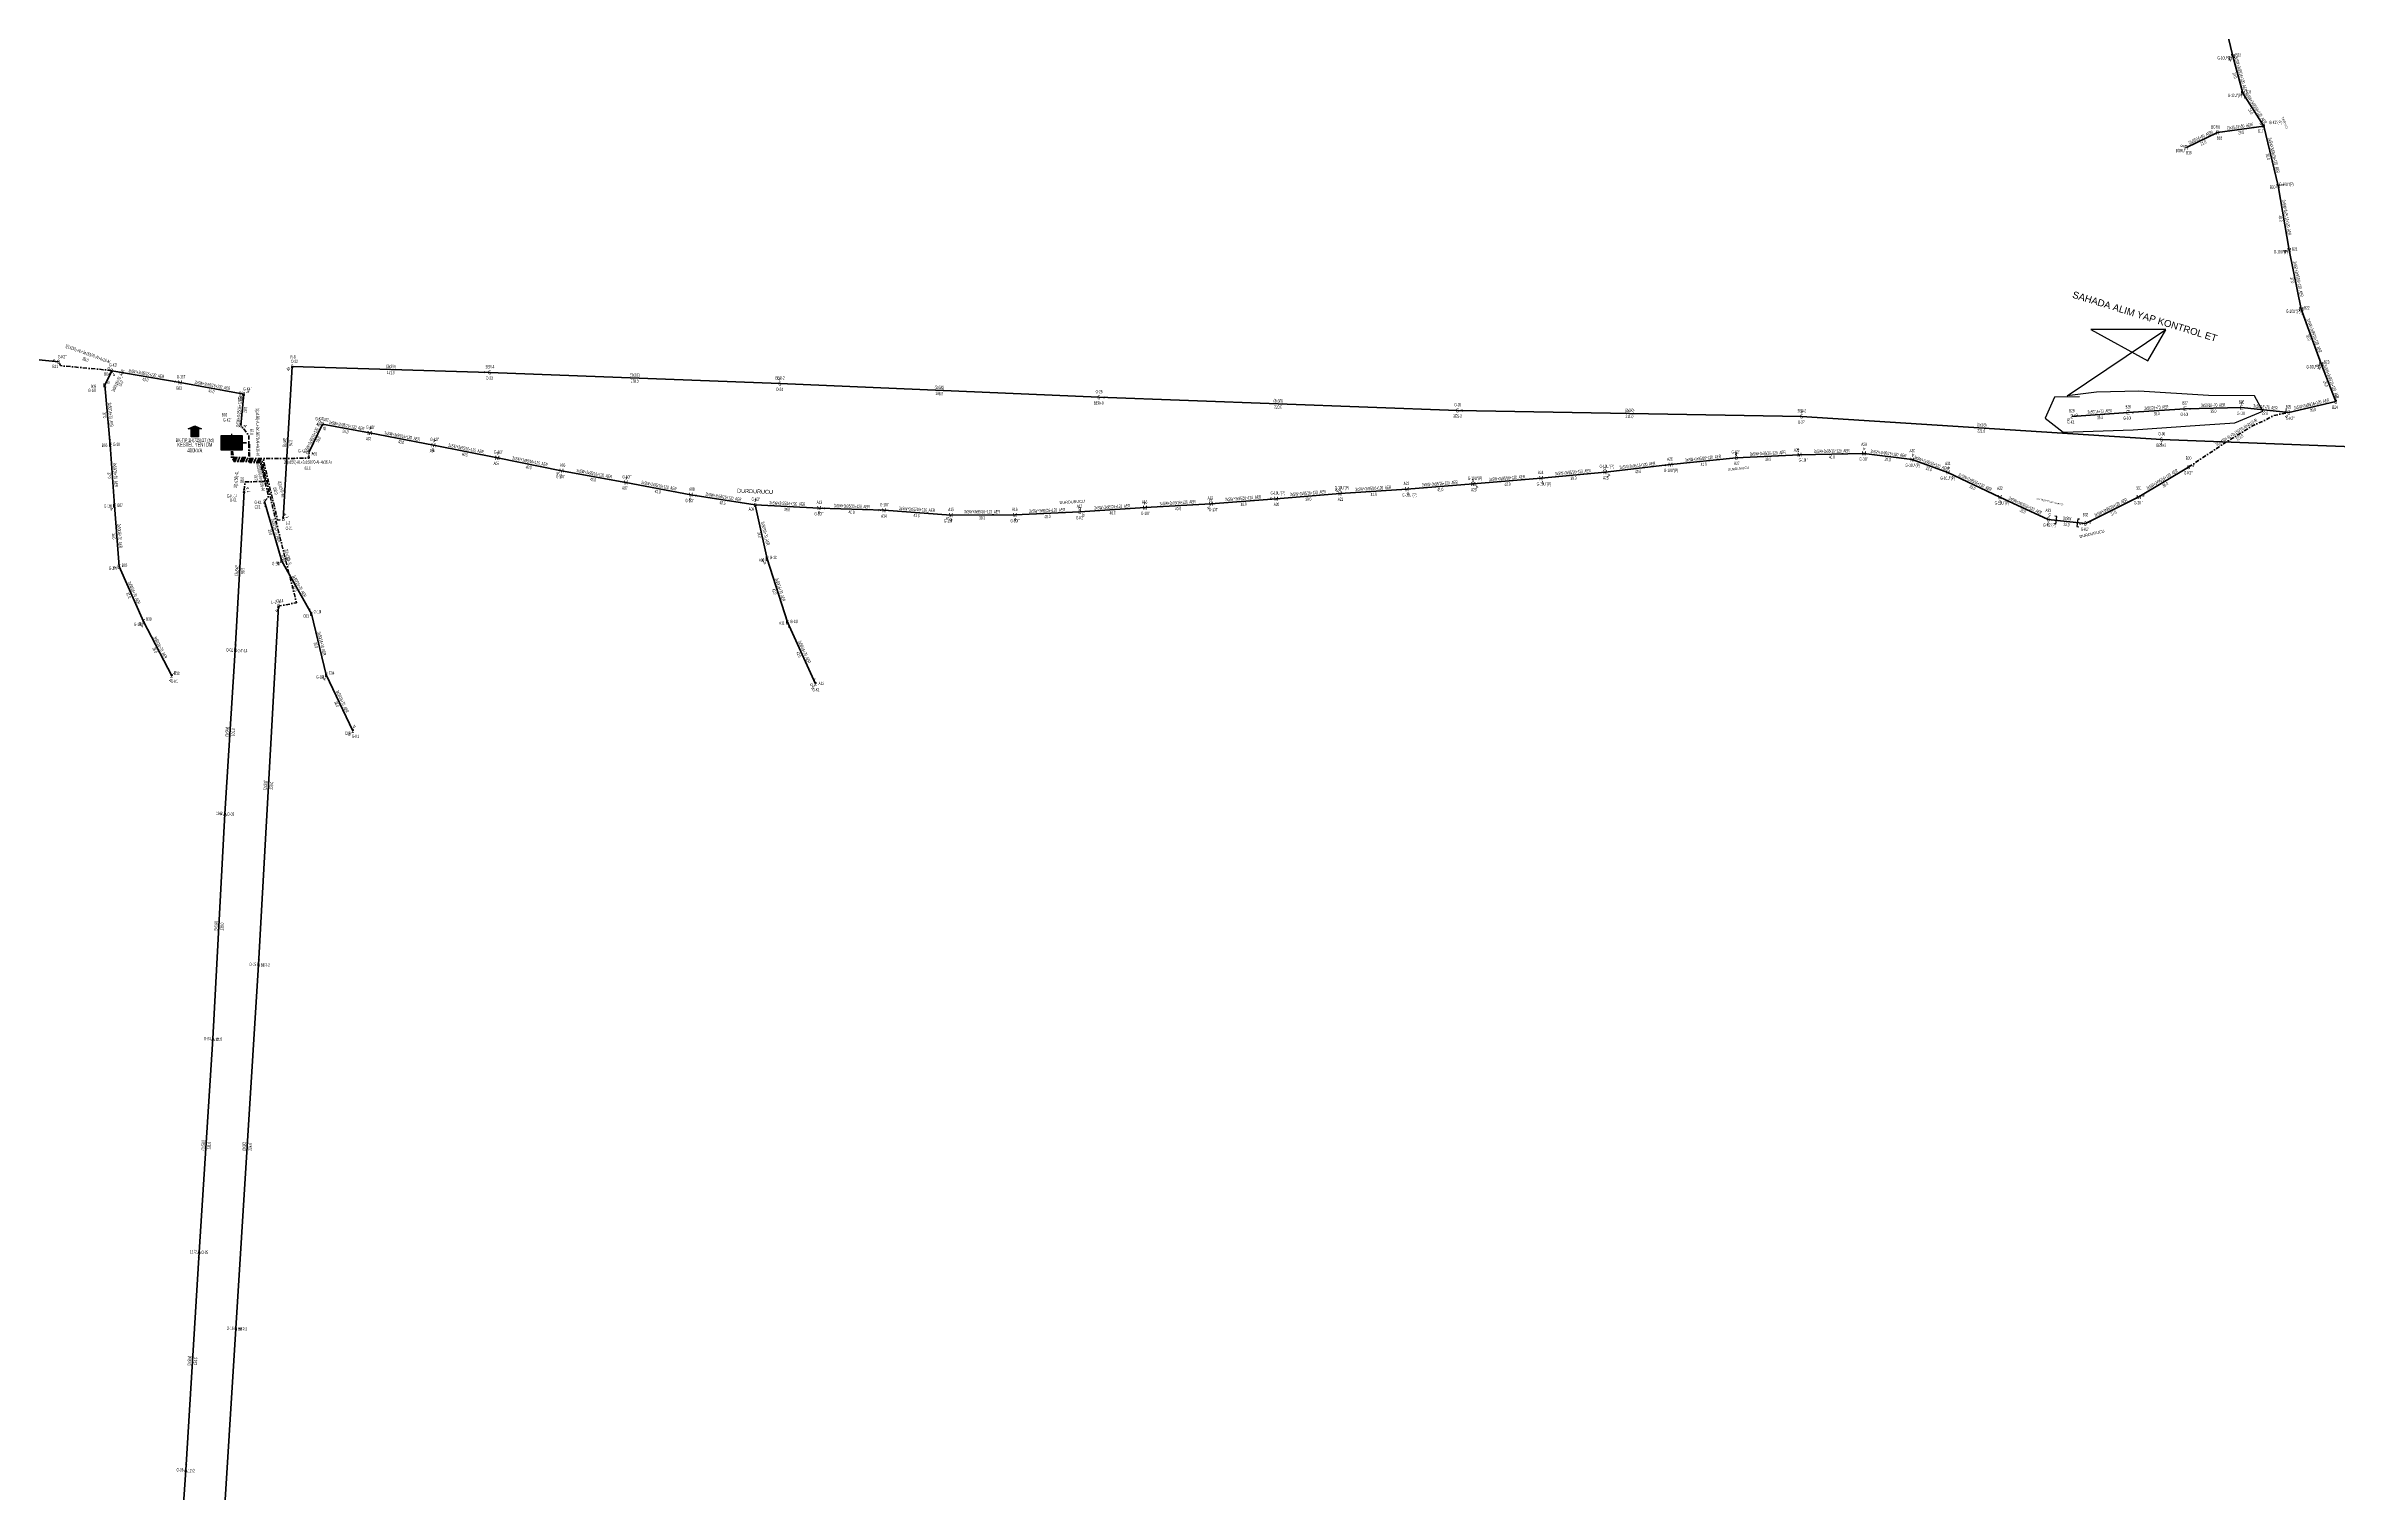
# Model space of a CAD drawing. Header units: millimetres. Extents: x 533048 to 542367, y 4141668 to 4149433.
# Drawn here: x 536611 to 538018, y 4142581 to 4143469 of the extents above; entities that cross this region are included whole.
import ezdxf
from ezdxf.enums import TextEntityAlignment as Align

# ---------------------------------------------------------------- set-up
doc = ezdxf.new("R2010")
doc.units = ezdxf.units.MM
doc.linetypes.add('DASHDOT', pattern=[5, 2.5, -1.25, 0, -1.25])
for name, color, linetype, lineweight in [('DIREK_AG_MEVCUT', 120, 'Continuous', 25), ('DIREK_AG_YENI', 108, 'Continuous', 25), ('DIREK_ENH_MEVCUT', 6, 'Continuous', 25), ('DIREK_ENH_YENI', 6, 'Continuous', 25), ('DIREK_OG_YENI', 10, 'Continuous', 25), ('HAT_AG_HAVAI_BYSK', 3, 'Continuous', 50), ('HAT_AG_HAVAI_MEVCUT', 126, 'Continuous', 50), ('HAT_AG_HAVAI_YENI', 3, 'Continuous', 50), ('HAT_AG_YERALTI_YENI', 3, 'DASHDOT', 50), ('HAT_ENH_HAVAI_BYSK', 6, 'Continuous', 70), ('HAT_ENH_HAVAI_MEVCUT', 6, 'Continuous', 70), ('HAT_OG_HAVAI_YENI', 1, 'Continuous', 70), ('HAT_OG_YERALTI_YENI', 1, 'DASHDOT', 70), ('KULLANICI', 1, 'Continuous', 25), ('TRAFO_TADILAT_BYSK', 5, 'Continuous', 30), ('TRAFO_YENI', 5, 'Continuous', 30)]:
    doc.layers.add(name, color=color, linetype=linetype, lineweight=lineweight)
doc.layers.add('NIA_AG', color=5, linetype='Continuous')
doc.styles.add('Direk', font='B_CAD')
doc.styles.get("Standard").update_dxf_attribs({"font": 'Arial'})

# ---------------------------------------------------------------- blocks, each defined once
blk = doc.blocks.new('AG_NIA', base_point=(-64.4296, 129.8924))
at = {"layer": 'NIA_AG'}
for p, q in [((-64.429604, 132.292432), (-65.529604, 132.292432)), ((-64.429604, 127.492432), (-65.529604, 127.492432)), ((-64.429604, 127.492432), (-64.429604, 132.292432))]:
    blk.add_line(p, q, dxfattribs=at)
blk = doc.blocks.new('YENI_BINA_KARE')
blk.add_hatch(color=5).paths.add_polyline_path([(-2.25, -2.25), (2.25, -2.25), (2.25, 2.25), (-2.25, 2.25)])
at = {"layer": 'TRAFO_TADILAT_BYSK', "linetype": 'Continuous'}
for p, q in [((-2.25, -2.25), (-2.25, 2.25)), ((-2.25, 2.25), (2.25, 2.25)), ((0, 1.8), (0, 2.7)), ((2.25, 2.25), (2.25, -2.25)), ((2.25, -2.25), (-2.25, -2.25))]:
    blk.add_line(p, q, dxfattribs=at)
blk = doc.blocks.new('YENI_BETKOSK')
at = {"layer": 'TRAFO_YENI', "linetype": 'Continuous'}
for p, q in [((-3.4, 2), (0, 3.6)), ((-1.8, 2), (-3.4, 2)), ((-1.8, -2), (-1.8, 2)), ((0, 3.6), (3.4, 2)), ((3.4, 2), (1.8, 2)), ((1.8, 2), (1.8, -2)), ((1.8, -2), (-1.8, -2))]:
    blk.add_line(p, q, dxfattribs=at)
for points in [[(-3.4, 2), (-1.8, 2), (-1.8, 2.752941)], [(-1.8, 2.752941), (0, -2), (0, 3.6)], [(-1.8, -2), (-1.8, 2.752941), (0, -2)], [(0, -2), (0, 3.6), (1.8, -2)], [(0, 3.6), (1.8, -2), (1.8, 2.752941)], [(1.8, 2), (1.8, 2.752941), (3.4, 2)]]:
    blk.add_solid(points, dxfattribs=at)

msp = doc.modelspace()

# ---------------------------------------------------------------- linework, layer by layer
at = {"layer": 'HAT_AG_HAVAI_BYSK'}
msp.add_line((537944.185404, 4143415.876746), (537972.473, 4143419.907), dxfattribs=at)
at = {"layer": 'HAT_AG_HAVAI_MEVCUT'}
msp.add_line((537944.185404, 4143415.876746), (537924.993743, 4143406.74774), dxfattribs=at)
at = {"layer": 'HAT_AG_HAVAI_YENI'}
for p, q in [((536651.551, 4143269.705), (536647.300701, 4143260.82052)), ((536650.716, 4143224.26), (536647.300701, 4143260.82052)), ((537889.172, 4143244.107), (537854.657, 4143241.692)), ((537924.189, 4143246.402), (537889.172, 4143244.107)), ((537958.851, 4143247.076), (537924.189, 4143246.402)), ((537987.872, 4143244.095), (537958.851, 4143247.076)), ((536650.716, 4143224.26), (536653.247, 4143186.93)), ((536653.247, 4143186.93), (536656.083, 4143149.483)), ((536745.363, 4143189.397), (536756.026, 4143152.898)), ((537046.559, 4143187.313), (537053.872306, 4143154.236435)), ((536656.083, 4143149.483), (536671.163, 4143115.759)), ((536756.026, 4143152.898), (536774.156, 4143120.369)), ((537053.872306, 4143154.236435), (537066.389503, 4143115.262643)), ((536671.163, 4143115.759), (536688.436, 4143082.31)), ((536774.156, 4143120.369), (536783.258, 4143083.035)), ((537066.389503, 4143115.262643), (537083.597051, 4143077.439025)), ((536783.258, 4143083.035), (536799.604, 4143048.647))]:
    msp.add_line(p, q, dxfattribs=at)
at = {"layer": 'HAT_AG_YERALTI_YENI', "flags": 128}
msp.add_lwpolyline([(536745.363, 4143189.397), (536747.835021, 4143192.535908), (536742.802863, 4143213.40961), (536736.157612, 4143213.465737), (536736.152366, 4143225.502106), (536725.226439, 4143225.477297)], dxfattribs=at)
at = {"layer": 'HAT_ENH_HAVAI_BYSK'}
for p, q in [((536762.3, 4143272.288), (536756.88, 4143178.718)), ((536727.428, 4143098.155), (536732.803, 4143195.701)), ((536741.643138, 4142905.095761), (536753.906, 4143125.138)), ((536721.111027, 4142997.704401), (536727.428, 4143098.155))]:
    msp.add_line(p, q, dxfattribs=at)
at = {"layer": 'HAT_ENH_HAVAI_MEVCUT'}
for p, q in [((536762.3, 4143272.288), (536883.536454, 4143268.693056)), ((536883.536454, 4143268.693056), (537061.64978, 4143261.815033)), ((537061.64978, 4143261.815033), (537257.464657, 4143253.428292)), ((537257.464657, 4143253.428292), (537477.642, 4143245.359)), ((537477.642, 4143245.359), (537688.740685, 4143241.694821)), ((537909.721012, 4143227.501408), (537688.740685, 4143241.694821)), ((537909.721012, 4143227.501408), (538165.567853, 4143217.806264)), ((536721.111027, 4142997.704401), (536713.739083, 4142859.50922)), ((536741.643138, 4142905.095761), (536727.742973, 4142681.641686)), ((536713.739083, 4142859.50922), (536705.257851, 4142728.67894)), ((536705.257851, 4142728.67894), (536696.999274, 4142594.738402)), ((536727.742973, 4142681.641686), (536713.207918, 4142449.153475)), ((536696.999274, 4142594.738402), (536688.278954, 4142465.709206))]:
    msp.add_line(p, q, dxfattribs=at)
at = {"layer": 'HAT_OG_HAVAI_YENI'}
for p, q in [((537944.305741, 4143500.943781), (537953.446536, 4143462.940207)), ((537953.446536, 4143462.940207), (537959.695, 4143440.108)), ((537959.695, 4143440.108), (537972.473, 4143419.907)), ((537972.473, 4143419.907), (537981.347, 4143383.172)), ((537981.347, 4143383.172), (537988.107, 4143343.756)), ((537988.107, 4143343.756), (537995.531, 4143307.528)), ((537995.531, 4143307.528), (538007.793067, 4143273.854075)), ((536618.965313, 4143275.188103), (536577.35083, 4143279.392266)), ((538007.793067, 4143273.854075), (538016.684, 4143250.812)), ((536693.589239, 4143262.490476), (536651.551, 4143269.705)), ((536732.625, 4143255.372), (536693.589239, 4143262.490476)), ((536730.790343, 4143236.322099), (536732.625, 4143255.372)), ((538016.684, 4143250.812), (537987.872, 4143244.095)), ((536780.905, 4143236.955), (536772.544, 4143219.554)), ((536809.886, 4143231.514), (536780.905, 4143236.955)), ((536849.125, 4143224.008), (536809.886, 4143231.514)), ((536888.296, 4143216.249), (536849.125, 4143224.008)), ((536927.664, 4143208.33), (536888.296, 4143216.249)), ((537648.695, 4143216.291), (537608.326, 4143212.051)), ((537687.581, 4143218.166), (537648.695, 4143216.291)), ((537687.581, 4143218.166), (537727.103, 4143218.977)), ((537727.103, 4143218.977), (537756.696, 4143215.176)), ((537756.696, 4143215.176), (537778.561, 4143207.277)), ((536967.131, 4143201.085), (536927.664, 4143208.33)), ((537007.049, 4143193.6), (536967.131, 4143201.085)), ((537487.314, 4143200.191), (537446.508, 4143197.003)), ((537528.956, 4143203.764), (537487.314, 4143200.191)), ((537568.25, 4143207.46), (537528.956, 4143203.764)), ((537608.326, 4143212.051), (537568.25, 4143207.46)), ((537778.561, 4143207.277), (537810.514, 4143192.105)), ((537895.716, 4143192.202), (537926.348, 4143210.553)), ((537046.559, 4143187.313), (537007.049, 4143193.6)), ((537085.78, 4143185.418), (537046.559, 4143187.313)), ((537285.799, 4143185.681), (537245.787, 4143183.001)), ((537326.142, 4143188.058), (537285.799, 4143185.681)), ((537366.239, 4143191.142), (537326.142, 4143188.058)), ((537405.5545, 4143194.345599), (537366.239, 4143191.142)), ((537446.508, 4143197.003), (537405.5545, 4143194.345599)), ((537810.514, 4143192.105), (537840.186, 4143178.46)), ((537863.016, 4143175.917), (537895.716, 4143192.202)), ((537125.674, 4143184.023), (537085.78, 4143185.418)), ((537166.583, 4143181.042), (537125.674, 4143184.023)), ((537205.899, 4143181.153), (537166.583, 4143181.042)), ((537245.787, 4143183.001), (537205.899, 4143181.153)), ((537840.186, 4143178.46), (537863.016, 4143175.917))]:
    msp.add_line(p, q, dxfattribs=at)
at = {"layer": 'HAT_OG_YERALTI_YENI', "flags": 128}
for points in [[(536651.551, 4143269.705), (536646.379279, 4143270.371124), (536620.123077, 4143272.832653), (536618.965313, 4143275.188103)], [(537926.348, 4143210.553), (537947.707788, 4143224.790452), (537965.609517, 4143235.96478), (537972.222895, 4143238.815374), (537978.494202, 4143242.236086), (537987.872, 4143244.095)], [(536725.226439, 4143225.477297), (536725.143035, 4143216.402074), (536735.782597, 4143216.557775), (536735.7032, 4143230.010275), (536730.790343, 4143236.322099)], [(536725.226439, 4143225.477297), (536725.558237, 4143215.72737), (536763.608992, 4143215.935239), (536772.738405, 4143215.999216), (536772.544, 4143219.554)], [(536725.226439, 4143225.477297), (536726.544343, 4143213.96276), (536743.152441, 4143213.858959), (536746.109149, 4143201.667406), (536733.502692, 4143201.537865), (536732.803, 4143195.701)], [(536725.226439, 4143225.477297), (536726.284841, 4143214.429863), (536743.827145, 4143214.326062), (536751.193279, 4143182.326423), (536764.951255, 4143127.255555), (536753.906, 4143125.138)], [(536725.226439, 4143225.477297), (536725.973439, 4143215.052666), (536744.657549, 4143215.000766), (536753.408579, 4143177.895824), (536756.88, 4143178.718)]]:
    msp.add_lwpolyline(points, dxfattribs=at)
at = {"layer": 'KULLANICI', "flags": 128}
msp.add_lwpolyline([(537859.408474, 4143253.763096), (537843.992462, 4143253.570396), (537838.211458, 4143240.659486), (537849.388067, 4143231.98798), (537892.3602, 4143233.529581), (537933.212631, 4143236.227383), (537954.795048, 4143237.768984), (537971.945361, 4143244.898889), (537966.742457, 4143254.341197), (537938.608235, 4143254.533897), (537895.828802, 4143257.231699), (537869.814282, 4143256.460898), (537851.893169, 4143254.341197), (537912.401015, 4143295.000928), (537866.34568, 4143295.000928), (537901.224406, 4143275.730913), (537912.401015, 4143294.808228)], dxfattribs=at)

# ---------------------------------------------------------------- block references
at = {"layer": 'NIA_AG'}
for p, rotation in [((537845.155267, 4143177.906481), 353.644108), ((537858.046733, 4143176.470519), 173.644108)]:
    msp.add_blockref('AG_NIA', p, dxfattribs=dict(at, rotation=rotation))
at = {"layer": 'TRAFO_YENI'}
for name, p, xscale, yscale in [('YENI_BETKOSK', (536702.602165, 4143231.565541), 1.199999999999999, 1.199999999999999), ('YENI_BINA_KARE', (536725.226439, 4143225.477297), 2.889817999999998, 2.030683)]:
    msp.add_blockref(name, p, dxfattribs=dict(at, xscale=xscale, yscale=yscale))

# ---------------------------------------------------------------- texts
at = {"layer": 'DIREK_AG_MEVCUT', "width": 0.53}
for s, p in [('BORU', (537942.947738, 4143419.44425)), ('B18', (537945.332576, 4143412.570087)), ('BORU', (537921.146168, 4143404.917542)), ('B19', (537926.497184, 4143403.587097))]:
    msp.add_text(s, height=2.05, dxfattribs=at).set_placement(p, align=Align.MIDDLE_CENTER)
at = {"layer": 'DIREK_AG_MEVCUT', "style": 'Direk'}
for p in [(537944.185404, 4143415.876746), (537924.993743, 4143406.74774)]:
    msp.add_text('R', height=2.5, dxfattribs=at).set_placement(p, align=Align.MIDDLE_CENTER)
at = {"layer": 'DIREK_AG_MEVCUT', "color": 32, "style": 'Direk'}
msp.add_text('5', height=2, rotation=250.439298, dxfattribs=at).set_placement((537922.355339, 4143407.685195), align=Align.MIDDLE_CENTER)
at = {"layer": 'DIREK_AG_YENI', "width": 0.53}
for s, p in [('G-10I', (536639.515737, 4143257.631919)), ('B05', (536640.294234, 4143260.04065)), ('B29', (537854.657, 4143245.192)), ('B28', (537889.172, 4143247.607)), ('G-10I', (537923.766152, 4143242.902)), ('B27', (537924.189, 4143249.902)), ('G-10I', (537958.428152, 4143243.576)), ('B26', (537958.851, 4143250.576)), ('G-K1', (537854.107391, 4143238.192)), ('G-10I', (537888.749152, 4143240.607)), ('B06', (536647.224738, 4143224.012835)), ('G-10I', (536654.760431, 4143224.546327)), ('G-10I', (536649.202885, 4143186.63977)), ('B07', (536656.738022, 4143187.180537)), ('G-K1', (536741.413138, 4143188.92475)), ('C01', (536741.053203, 4143186.127583)), ('G-10I', (536652.167681, 4143148.491428)), ('B08', (536659.475885, 4143150.342263)), ('G-10I', (536752.32425, 4143151.348821)), ('C02', (536759.254665, 4143154.249193)), ('A10', (537050.447501, 4143153.514833)), ('G-10I', (537057.829421, 4143155.070194)), ('B09', (536674.316717, 4143117.276917)), ('C03', (536770.897689, 4143119.090952)), ('G-10I', (536777.896124, 4143121.836035)), ('A11', (537062.918424, 4143114.81363)), ('G-10I', (537070.407374, 4143115.782387)), ('G-10I', (536667.557907, 4143114.023831)), ('G-K1', (536690.143258, 4143079.003912)), ('B10', (536691.545831, 4143083.915911)), ('G-10I', (536779.466418, 4143081.687674)), ('C04', (536786.555969, 4143084.206922)), ('G-K1', (537083.885292, 4143073.911576)), ('A12', (537087.085424, 4143077.724074)), ('C05', (536796.442946, 4143047.144424)), ('G-K1', (536801.1953, 4143045.299292))]:
    msp.add_text(s, height=2.05, dxfattribs=at).set_placement(p, align=Align.MIDDLE_CENTER)
at = {"layer": 'DIREK_AG_YENI', "style": 'Direk'}
for s, p in [('E', (536647.300701, 4143260.82052)), ('2', (537854.657, 4143241.692)), ('E', (537889.172, 4143244.107)), ('E', (537924.189, 4143246.402)), ('E', (537958.851, 4143247.076)), ('E', (536650.716, 4143224.26)), ('E', (536653.247, 4143186.93)), ('2', (536745.363, 4143189.397)), ('E', (536656.083, 4143149.483)), ('E', (536756.026, 4143152.898)), ('E', (537053.872306, 4143154.236435)), ('E', (536671.163, 4143115.759)), ('E', (536774.156, 4143120.369)), ('E', (537066.389503, 4143115.262643)), ('2', (536688.436, 4143082.31)), ('E', (536783.258, 4143083.035)), ('2', (537083.597051, 4143077.439025)), ('2', (536799.604, 4143048.647))]:
    msp.add_text(s, height=2.5, dxfattribs=at).set_placement(p, align=Align.MIDDLE_CENTER)
at = {"layer": 'DIREK_AG_YENI', "color": 32, "style": 'Direk'}
for s, rotation, p in [('4', 484.885267, (536649.597538, 4143262.421938)), ('5', 110.268915, (537857.283616, 4143242.661995)), ('4', 448.430525, (537891.97095, 4143244.030311)), ('4', 447.112622, (537926.985445, 4143246.260956)), ('4', 537.067611, (537958.994241, 4143249.872334)), ('4', 184.693161, (536650.486905, 4143227.050612)), ('4', 310.537827, (537852.529064, 4143239.87214)), ('4', 371.551724, (536745.923707, 4143186.653716)), ('4', 319.217905, (536651.418085, 4143184.809842)), ('4', 279.271279, (536653.319578, 4143149.031894)), ('4', 289.49736, (536753.386561, 4143151.963462)), ('4', 329.851779, (537052.466037, 4143151.815193)), ('4', 205.27514, (536772.960496, 4143122.90095)), ('4', 341.506871, (536670.274865, 4143113.103587)), ('4', 375.916763, (537067.157376, 4143112.569991)), ('4', 342.311746, (536687.585254, 4143079.642373)), ('5', 139.811746, (536690.242843, 4143084.448999)), ('4', 337.493061, (536782.186173, 4143080.448267)), ('5', -35.380692, (537081.975833, 4143075.156121)), ('4', 194.567132, (537082.892811, 4143080.149016)), ('5', 317.923623, (536797.727662, 4143046.568694)), ('4', 520.423623, (536800.542177, 4143051.285148))]:
    msp.add_text(s, height=2, rotation=rotation, dxfattribs=at).set_placement(p, align=Align.MIDDLE_CENTER)
at = {"layer": 'DIREK_AG_YENI', "color": 4, "style": 'Direk'}
for p in [(536650.753413, 4143186.751045), (536753.719811, 4143151.932862), (537051.426016, 4143153.721005), (536668.910345, 4143114.674774), (536780.902308, 4143082.197913), (537081.105356, 4143077.235419)]:
    msp.add_text('q', height=2, dxfattribs=at).set_placement(p, align=Align.MIDDLE_CENTER)
at = {"layer": 'DIREK_ENH_MEVCUT', "color": 32, "style": 'Direk'}
for s, rotation, p in [('f', 289.58904, (536759.66206, 4143271.34924)), ('4', 310.651262, (536760.175671, 4143270.463931)), ('4', 268.173301, (536880.737877, 4143268.782311)), ('4', 537.607785, (537061.766652, 4143264.612593)), ('4', 447.81271, (537260.262617, 4143253.321427)), ('4', 448.729462, (537480.441312, 4143245.296915)), ('4', 536.995131, (537688.887463, 4143244.490971)), ('4', 356.701199, (537909.559891, 4143224.706047)), ('4', 266.537833, (536718.316137, 4142997.873492)), ('4', 536.717786, (536741.80345, 4142907.891168)), ('4', 446.454813, (536716.533725, 4142859.33608)), ('4', 356.426501, (536705.08333, 4142725.884385)), ('4', 446.427027, (536730.537531, 4142681.46719)), ('4', 536.38717, (536697.175714, 4142597.532837))]:
    msp.add_text(s, height=2, rotation=rotation, dxfattribs=at).set_placement(p, align=Align.MIDDLE_CENTER)
at = {"layer": 'DIREK_ENH_MEVCUT', "style": 'Direk'}
for s, p in [('6', (536762.3, 4143272.288)), ('6', (536883.536454, 4143268.693056)), ('6', (537061.64978, 4143261.815033)), ('6', (537257.464657, 4143253.428292)), ('6', (537477.642, 4143245.359)), ('6', (537688.740685, 4143241.694821)), ('6', (537909.721012, 4143227.501408)), ('A', (536721.111027, 4142997.704401)), ('6', (536741.643138, 4142905.095761)), ('A', (536713.739083, 4142859.50922)), ('A', (536705.257851, 4142728.67894)), ('6', (536727.742973, 4142681.641686)), ('A', (536696.999274, 4142594.738402))]:
    msp.add_text(s, height=2.5, dxfattribs=at).set_placement(p, align=Align.MIDDLE_CENTER)
at = {"layer": 'DIREK_ENH_MEVCUT', "width": 0.53}
for s, p in [('R-8', (536762.860794, 4143278.240153)), ('O-22', (536763.757129, 4143275.47026)), ('BER-4', (536883.656719, 4143272.21642)), ('O-23', (536883.417056, 4143265.195093)), ('BER-2', (537061.79342, 4143265.34229)), ('O-24', (537061.507369, 4143258.317931)), ('O-25', (537257.603635, 4143256.925531)), ('BER+0', (537257.324205, 4143249.893922)), ('BES-2', (537477.547022, 4143241.841392)), ('O-26', (537477.736469, 4143248.857725)), ('BES-2', (537688.884427, 4143245.220402)), ('O-27', (537688.598105, 4143238.197727)), ('O-06', (537909.899465, 4143230.996855)), ('BES+2', (537909.540245, 4143223.960626)), ('12 /2', (536717.532077, 4142997.912388)), ('O-03', (536724.605132, 4142997.501344)), ('O-15', (536738.149207, 4142905.301788)), ('BER-2', (536745.876235, 4142904.846147)), ('O-04', (536710.245176, 4142859.715652)), ('12 /2', (536717.317825, 4142859.297776)), ('12 /2', (536701.680037, 4142728.905209)), ('O-05', (536708.750873, 4142728.458034)), ('O-16', (536724.24976, 4142681.859532)), ('BER-2', (536731.97505, 4142681.377762)), ('O-06', (536693.506559, 4142594.964104)), ('12 /2', (536700.576767, 4142594.507222))]:
    msp.add_text(s, height=2.05, dxfattribs=at).set_placement(p, align=Align.MIDDLE_CENTER)
at = {"layer": 'DIREK_ENH_YENI', "width": 0.53}
for s, p in [('G-N-14', (536725.48834, 4143192.825258)), ('O-01', (536726.187593, 4143190.295692)), ('O-21', (536760.432347, 4143173.028759)), ('L-2', (536759.794138, 4143176.273153)), ('O-14', (536754.821175, 4143128.516233)), ('L+2', (536751.154421, 4143127.544151)), ('O-02', (536723.934075, 4143098.361119)), ('G-T-14', (536731.847234, 4143097.894294))]:
    msp.add_text(s, height=2.05, dxfattribs=at).set_placement(p, align=Align.MIDDLE_CENTER)
at = {"layer": 'DIREK_ENH_YENI', "style": 'Direk'}
for p in [(536732.803, 4143195.701), (536756.88, 4143178.718), (536753.906, 4143125.138), (536727.428, 4143098.155)]:
    msp.add_text('8', height=2.5, dxfattribs=at).set_placement(p, align=Align.MIDDLE_CENTER)
at = {"layer": 'DIREK_ENH_YENI', "color": 32, "style": 'Direk'}
for s, rotation, p in [('4', 490.005189, (536734.947761, 4143197.501)), ('f', 445.005188, (536735.592367, 4143195.457216)), ('4', 518.344779, (536757.913257, 4143181.32038)), ('f', 113.344778, (536759.450784, 4143179.827537)), ('4', 337.820886, (536752.848991, 4143122.545177)), ('f', 164.842193, (536754.63814, 4143127.840586)), ('4', 536.734954, (536727.587474, 4143100.950455))]:
    msp.add_text(s, height=2, rotation=rotation, dxfattribs=at).set_placement(p, align=Align.MIDDLE_CENTER)
at = {"layer": 'DIREK_OG_YENI', "width": 0.53}
for s, p in [("G-10U''(P)", (537948.476245, 4143461.765372)), ('B15', (537956.852677, 4143463.745321)), ("G-12U''(P)", (537954.796697, 4143438.726103)), ('B16', (537963.063516, 4143441.058317)), ('B17', (537970.647541, 4143416.920748)), ("G-K2''(P)", (537979.659159, 4143422.136518)), ('B20', (537977.923681, 4143382.443382)), ("G-10U''(P)", (537986.350288, 4143384.236899)), ("G-10U''(P)", (537983.072293, 4143342.808652)), ('B21', (537991.546639, 4143344.403214)), ("G-10U''(P)", (537990.583628, 4143306.28303)), ('B22', (537998.925183, 4143308.382121)), ('B11', (536616.926244, 4143272.343425)), ("G-K2''", (536621.203674, 4143278.310809)), ("G-K3''", (536652.621099, 4143273.216729)), ("G-10U''(P)", (538003.047692, 4143272.122388)), ('B23', (538011.080986, 4143275.053905)), ('B04', (536648.675641, 4143267.709427)), ('B03', (536692.959472, 4143259.047601)), ("G-10I''", (536694.239457, 4143266.045159)), ("G-K4''", (536734.854405, 4143258.499562)), ('B01', (536720.814582, 4143242.767823)), ('B02', (536730.593424, 4143252.521965)), ('B25', (537987.667476, 4143247.589019)), ('B24', (538016.183858, 4143247.347919)), ("G-K2''", (536722.582421, 4143239.517957)), ("G-K4''", (536779.20433, 4143240.314245)), ('A02', (536783.006022, 4143239.754233)), ('A03', (536809.234294, 4143228.07521)), ("G-10I''", (536810.559607, 4143235.068355)), ("G-10I''", (536849.8169, 4143227.561988)), ("G-K2''", (537988.722996, 4143240.558578)), ("G-K2''", (536768.58611, 4143220.506403)), ('A01', (536775.946865, 4143218.735155)), ('A04', (536848.456168, 4143220.5725)), ('A05', (536887.61086, 4143212.816715)), ("G-10I''", (536889.005346, 4143219.802549)), ('A26', (537607.981498, 4143215.534004)), ("G-K2''", (537648.404961, 4143219.830724)), ('A27', (537648.980826, 4143212.80269)), ('A28', (537685.714895, 4143221.127022)), ("G-10I''", (537689.740781, 4143214.940127)), ("G-10I''", (537726.969964, 4143215.477)), ('A29', (537727.103, 4143224.477)), ('A30', (537756.696, 4143220.676)), ('A31', (537778.561, 4143212.777)), ('B30', (537926.348, 4143216.053)), ("G-10I''", (536926.980364, 4143204.775834)), ('A06', (536928.325099, 4143211.766997)), ("G-10I''", (536967.790514, 4143204.639571)), ('A22', (537446.226348, 4143200.491649)), ("G-10U''(P)", (537488.378921, 4143203.730151)), ("G-10U''(P)", (537530.612568, 4143200.222668)), ('A24', (537528.653089, 4143207.250868)), ("G-10U''(P)", (537569.25403, 4143211.004437)), ('A25', (537568.58897, 4143203.976453)), ("G-10U''(P)", (537608.676622, 4143208.506121)), ("G-10U''(P)", (537756.900174, 4143211.676)), ("G-10U''(P)", (537778.427964, 4143203.777)), ("G-K2''", (537926.088203, 4143207.053)), ('A07', (536966.492509, 4143197.643732)), ("G-10I''", (537006.433, 4143190.045123)), ('A08', (537007.646585, 4143197.048607)), ('A09', (537044.187347, 4143184.739041)), ("G-K3''", (537046.925214, 4143190.85451)), ('A13', (537085.925614, 4143188.91497)), ("G-10I''", (537125.848748, 4143187.549933)), ('A16', (537205.831019, 4143184.65234)), ('A17', (537245.589047, 4143186.495398)), ('A18', (537285.552441, 4143189.172305)), ('A19', (537325.877149, 4143191.547965)), ("G-10U''(P)", (537367.318025, 4143194.679772)), ('A20', (537366.505245, 4143187.652141)), ("G-10U''(P)", (537406.641688, 4143197.882546)), ('A21', (537405.812797, 4143190.855143)), ("G-10U''(P)", (537448.142668, 4143193.463683)), ('A23', (537487.593962, 4143196.702215)), ("G-10U''(P)", (537811.72989, 4143188.605)), ('A32', (537810.514, 4143197.605)), ("G-10I''", (537895.582964, 4143188.702)), ('B31', (537895.716, 4143197.702)), ("G-10I''", (537085.633293, 4143181.894772)), ('A14', (537125.500799, 4143180.527288)), ("G-10I''", (537165.108157, 4143177.521671)), ('A15', (537166.70811, 4143184.539763)), ("G-10I''", (537205.967219, 4143177.641393)), ("G-K2''", (537245.986832, 4143179.473447)), ("G-10I''", (537286.048694, 4143182.145306)), ("G-10I''", (537327.759393, 4143184.520371)), ("G-K2''(P)", (537840.937918, 4143174.96)), ('A33', (537840.186, 4143183.96)), ("G-K2''", (537862.756203, 4143172.417)), ('B32', (537863.016, 4143181.417))]:
    msp.add_text(s, height=2.05, dxfattribs=at).set_placement(p, align=Align.MIDDLE_CENTER)
at = {"layer": 'DIREK_OG_YENI', "color": 4, "style": 'Direk'}
for p in [(537951.013579, 4143462.365125), (537970.705233, 4143421.674767), (537985.650115, 4143343.293704), (536649.783233, 4143271.472767), (538005.444554, 4143272.997053), (536731.173874, 4143253.336261), (537986.104233, 4143245.862767), (536782.0342, 4143234.72455), (536848.647263, 4143221.554071), (537648.490838, 4143218.78265), (536927.191787, 4143205.875002), (537487.114027, 4143202.682989), (537568.007878, 4143209.948248), (537006.622154, 4143191.136709), (537245.645605, 4143185.496998), (537325.952821, 4143190.550832), (537405.370002, 4143196.838782), (537085.67599, 4143182.920165), (537166.493636, 4143178.543598)]:
    msp.add_text('q', height=2, dxfattribs=at).set_placement(p, align=Align.MIDDLE_CENTER)
at = {"layer": 'DIREK_OG_YENI', "color": 32, "style": 'Direk'}
for s, rotation, p in [('4', 329.302156, (537952.017107, 4143460.532567)), ('4', 384.034899, (537960.83542, 4143437.550767)), ('4', 204.775852, (537971.299606, 4143422.449272)), ('4', 460.873651, (537984.096728, 4143383.700203)), ('4', 280.194074, (537985.351201, 4143343.260448)), ('4', 377.066723, (537996.352758, 4143304.851302)), ('4', 249.299087, (536616.346086, 4143276.177874)), ('4', 335.573756, (538006.635207, 4143271.30469)), ('4', 387.347803, (536652.837294, 4143267.217944)), ('4', 259.947996, (536690.832219, 4143262.979194)), ('4', 475.558438, (536735.151008, 4143256.580008)), ('4', 327.371189, (537986.362256, 4143241.736892)), ('4', 536.715791, (538016.844409, 4143253.607401)), ('f', 393.717654, (536732.344625, 4143233.993106)), ('4', 438.717655, (536733.536233, 4143235.774295)), ('4', 270.593863, (536778.10515, 4143236.925979)), ('4', 529.219781, (536810.409718, 4143234.264585)), ('4', 528.889593, (536849.664561, 4143226.755522)), ('4', 352.536788, (536772.180309, 4143216.77772)), ('f', 436.469924, (536775.266292, 4143218.898924)), ('4', 528.66888, (536888.84614, 4143218.994423)), ('4', 183.722402, (537648.513217, 4143219.085093)), ('4', 196.697823, (537686.776492, 4143220.847934)), ('4', 536.34043, (537727.281719, 4143221.771291)), ('4', 530.068563, (537757.178915, 4143217.934042)), ('4', 303.869402, (536925.339132, 4143206.769555)), ('4', 529.434361, (536967.644413, 4143203.837527)), ('4', 374.986712, (537529.680066, 4143201.05924)), ('4', 411.046447, (537570.427436, 4143205.699667)), ('4', 276.091942, (537605.541812, 4143211.753852)), ('4', 527.300294, (537779.176555, 4143210.0085)), ('4', 464.720227, (537929.056099, 4143211.264478)), ('4', 440.563947, (537009.811114, 4143193.140949)), ('4', 535.665053, (537046.770643, 4143190.10499)), ('4', 447.806451, (537088.577948, 4143185.310829)), ('4', 183.705763, (537285.618028, 4143188.475146)), ('4', 328.970845, (537324.698672, 4143185.658666)), ('4', 263.718191, (537363.455812, 4143191.448372)), ('4', 229.445323, (537403.4271, 4143196.166084)), ('4', 374.251468, (537447.197299, 4143194.289171)), ('4', 409.746038, (537489.450926, 4143198.381705)), ('4', 356.878832, (537810.361546, 4143189.309153)), ('4', 464.374092, (537898.428347, 4143192.897105)), ('4', 267.580412, (537122.876496, 4143184.141208)), ('4', 312.140587, (537164.506798, 4143179.163334)), ('4', 360.343103, (537205.915767, 4143178.35305)), ('4', 408.537107, (537247.885277, 4143181.147022)), ('4', 353.714459, (537839.879446, 4143175.676832)), ('5', 164.509299, (537840.93383, 4143181.158287)), ('5', 273.434609, (537860.221029, 4143175.749254)), ('4', 461.114361, (537865.763484, 4143176.45675))]:
    msp.add_text(s, height=2, rotation=rotation, dxfattribs=at).set_placement(p, align=Align.MIDDLE_CENTER)
at = {"layer": 'DIREK_OG_YENI', "style": 'Direk'}
for s, p in [('M', (537953.446536, 4143462.940207)), ('M', (537959.695, 4143440.108)), ('8', (537972.473, 4143419.907)), ('M', (537981.347, 4143383.172)), ('M', (537988.107, 4143343.756)), ('M', (537995.531, 4143307.528)), ('8', (536618.965313, 4143275.188103)), ('8', (536651.551, 4143269.705)), ('M', (538007.793067, 4143273.854075)), ('M', (536693.589239, 4143262.490476)), ('8', (536732.625, 4143255.372)), ('8', (537987.872, 4143244.095)), ('8', (538016.684, 4143250.812)), ('8', (536730.790343, 4143236.322099)), ('8', (536780.905, 4143236.955)), ('M', (536809.886, 4143231.514)), ('8', (536772.544, 4143219.554)), ('M', (536849.125, 4143224.008)), ('M', (536888.296, 4143216.249)), ('8', (537648.695, 4143216.291)), ('M', (537687.581, 4143218.166)), ('M', (537727.103, 4143218.977)), ('M', (537756.696, 4143215.176)), ('M', (536927.664, 4143208.33)), ('M', (536967.131, 4143201.085)), ('M', (537487.314, 4143200.191)), ('M', (537528.956, 4143203.764)), ('M', (537568.25, 4143207.46)), ('M', (537608.326, 4143212.051)), ('M', (537778.561, 4143207.277)), ('8', (537926.348, 4143210.553)), ('M', (537007.049, 4143193.6)), ('8', (537046.559, 4143187.313)), ('M', (537085.78, 4143185.418)), ('M', (537285.799, 4143185.681)), ('M', (537326.142, 4143188.058)), ('M', (537366.239, 4143191.142)), ('M', (537405.5545, 4143194.345599)), ('M', (537446.508, 4143197.003)), ('M', (537810.514, 4143192.105)), ('M', (537895.716, 4143192.202)), ('M', (537125.674, 4143184.023)), ('M', (537166.583, 4143181.042)), ('M', (537205.899, 4143181.153)), ('8', (537245.787, 4143183.001)), ('8', (537840.186, 4143178.46)), ('8', (537863.016, 4143175.917))]:
    msp.add_text(s, height=2.5, dxfattribs=at).set_placement(p, align=Align.MIDDLE_CENTER)
at = {"layer": 'HAT_AG_HAVAI_BYSK', "lineweight": 30, "width": 0.53}
msp.add_text('[3x35/16+50_AER]', height=2.05, rotation=8.108146, dxfattribs=at).set_placement((537958.209128, 4143418.733235, 268986.236312), align=Align.CENTER)
msp.add_text('29.0', height=2.05, rotation=8.108146, dxfattribs=at).set_placement((537958.448899, 4143417.050229, 268986.236312), align=Align.TOP_CENTER)
at = {"layer": 'HAT_AG_HAVAI_MEVCUT', "lineweight": 30, "width": 0.53}
msp.add_text('(3x35/16+50_AER)', height=2.05, rotation=385.439296, dxfattribs=at).set_placement((537934.224452, 4143412.079828, 268962.496872), align=Align.CENTER)
msp.add_text('21.0', height=2.05, rotation=385.439296, dxfattribs=at).set_placement((537934.954695, 4143410.544659, 268962.496872), align=Align.TOP_CENTER)
at = {"layer": 'HAT_AG_HAVAI_YENI', "lineweight": 30, "width": 0.53}
for rotation, p in [(64.433699, (536656.3402, 4143263.138302)), (275.336795, (536649.854666, 4143242.619319)), (364.001798, (537871.85533, 4143243.747728, 268927.328491)), (363.749779, (537906.624911, 4143246.10268, 268944.586)), (361.113972, (537941.503475, 4143247.588839, 268962.0945)), (354.135176, (537973.448512, 4143246.431024, 268979.4255)), (273.878758, (536652.829553, 4143205.652499, 268326.6235)), (274.330954, (536655.512573, 4143168.27069, 268328.0415)), (286.285459, (536751.510395, 4143171.38586, 268378.013)), (283.72575, (537051.765226, 4143169.580184, 268527.66)), (294.09225, (536664.398956, 4143132.967976, 268335.5815)), (299.133058, (536765.833468, 4143137.047314, 268387.078)), (287.805439, (537060.94019, 4143135.009456, 268533.194751)), (297.311744, (536680.554745, 4143099.424507, 268344.218)), (283.701379, (536779.532812, 4143101.903332, 268391.629)), (294.462777, (537075.766973, 4143096.702821, 268541.798525)), (295.423621, (536792.198685, 4143066.205911, 268399.802))]:
    msp.add_text('3x50/16+70_AER', height=2.05, rotation=rotation, dxfattribs=at).set_placement(p, align=Align.CENTER)
for s, rotation, p in [('10.0', 64.433699, (536656.161055, 4143262.352759)), ('37.0', 275.336795, (536648.162035, 4143242.461201)), ('35.0', 364.001798, (537871.973969, 4143242.051873, 268927.328491)), ('35.0', 363.749779, (537906.736089, 4143244.40632, 268944.586)), ('35.0', 361.113972, (537941.536525, 4143245.889161, 268962.0945)), ('29.0', 354.135176, (537973.274803, 4143244.739922, 268979.4255)), ('37.0', 273.878758, (536651.133447, 4143205.537501, 268326.6235)), ('38.0', 286.285459, (536749.878605, 4143170.90914, 268378.013)), ('38.0', 274.330954, (536653.817427, 4143168.14231, 268328.0415)), ('34.0', 283.72575, (537050.113774, 4143169.176816, 268527.66)), ('37.0', 294.09225, (536662.847044, 4143132.274024, 268335.5815)), ('37.0', 299.133058, (536764.348532, 4143136.219686, 268387.078)), ('41.0', 287.805439, (537059.321619, 4143134.489621, 268533.194751)), ('38.0', 283.701379, (536777.881188, 4143101.500668, 268391.629)), ('38.0', 297.311744, (536679.044255, 4143098.644493, 268344.218)), ('42.0', 294.462777, (537074.219581, 4143095.998847, 268541.798525)), ('38.0', 295.423621, (536790.663315, 4143065.476089, 268399.802))]:
    msp.add_text(s, height=2.05, rotation=rotation, dxfattribs=at).set_placement(p, align=Align.TOP_CENTER)
at = {"layer": 'HAT_AG_YERALTI_YENI', "lineweight": 30, "width": 0.53}
msp.add_text('79.0', height=2.05, rotation=281.175297, dxfattribs=at).set_placement((536741.131074, 4143204.352808), align=Align.TOP_CENTER)
msp.add_text('3x150/70-Al+4x16-Al', height=2.05, rotation=281.175297, dxfattribs=at).set_placement((536741.907477, 4143204.533727), align=Align.CENTER)
at = {"layer": 'HAT_ENH_HAVAI_BYSK', "lineweight": 30, "width": 0.53}
for s, rotation, p in [('[3x3/0]', 446.684872, (536758.741422, 4143225.552153, 268378.44)), ('[3xSW]', 86.846065, (536729.266787, 4143146.974766, 268366.4015)), ('[3xSW]', 86.401615, (536723.421189, 4143047.983049, 268363.714)), ('[3x3/0]', 86.81023, (536746.925886, 4143015.164177, 268376.953))]:
    msp.add_text(s, height=2.05, rotation=rotation, dxfattribs=at).set_placement(p, align=Align.CENTER)
for s, rotation, p in [('94.0', 446.684872, (536760.438578, 4143225.453847, 268378.44)), ('98.0', 86.846065, (536730.964213, 4143146.881234, 268366.4015)), ('101.0', 86.401615, (536725.117838, 4143047.876353, 268363.714)), ('220.0', 86.81023, (536748.623252, 4143015.069584, 268376.953))]:
    msp.add_text(s, height=2.05, rotation=rotation, dxfattribs=at).set_placement(p, align=Align.TOP_CENTER)
at = {"layer": 'HAT_ENH_HAVAI_MEVCUT', "lineweight": 30, "width": 0.53}
for s, rotation, p in [('(3x3/0)', 358.301544, (536822.94342, 4143271.340155, 268441.768227)), ('(3x3/0)', 357.788565, (536972.625916, 4143266.103411, 268530.82489)), ('(3x3/0)', 357.547524, (537159.593591, 4143258.470884, 268628.732329)), ('(3x3/0)', 357.901103, (537367.584459, 4143250.243076, 268738.821)), ('(3x3/0)', 359.005579, (537583.206094, 4143244.376783, 268844.370343)), ('(3x3/0)', 356.32498, (537799.285331, 4143235.446366, 268844.370343)), ('(3xSW)', 446.946483, (536716.576262, 4142928.652089, 268356.869542)), ('(3xSW)', 446.290921, (536708.650248, 4142794.149067, 268352.628925)), ('(3x3/0)', 446.44045, (536733.844696, 4142793.421496, 268363.871487)), ('(3xSW)', 446.471693, (536700.280174, 4142661.760982, 268348.499637))]:
    msp.add_text(s, height=2.05, rotation=rotation, dxfattribs=at).set_placement(p, align=Align.CENTER)
for s, rotation, p in [('121.0', 358.301544, (536822.893034, 4143269.640902, 268441.768227)), ('178.0', 357.788565, (536972.560318, 4143264.404678, 268530.82489)), ('196.0', 357.547524, (537159.520847, 4143256.772441, 268628.732329)), ('220.0', 357.901103, (537367.522198, 4143248.544216, 268738.821)), ('211.0', 359.005579, (537583.176591, 4143242.677039, 268844.370343)), ('221.0', 356.32498, (537799.176366, 4143233.749862, 268844.370343)), ('138.0', 446.946483, (536718.273848, 4142928.561532, 268356.869542)), ('131.0', 446.290921, (536710.346687, 4142794.039093, 268352.628925)), ('224.0', 446.44045, (536735.541416, 4142793.31595, 268363.871487)), ('134.0', 446.471693, (536701.976951, 4142661.656361, 268348.499637))]:
    msp.add_text(s, height=2.05, rotation=rotation, dxfattribs=at).set_placement(p, align=Align.TOP_CENTER)
at = {"layer": 'HAT_OG_HAVAI_YENI', "lineweight": 30, "width": 0.53}
for s, rotation, p in [('3xSW+3x95/16+120_AER', 285.305226, (537957.390655, 4143451.748275, 268979.847533)), ('3xSW+3x95/16+120_AER', 302.314349, (537966.802203, 4143430.461543, 268986.236312)), ('3xSW+3x95/16+120_AER', 283.581305, (537977.736044, 4143401.73896, 268990.6735)), ('3xSW+3x95/16+120_AER', 279.731775, (537985.564768, 4143363.607681, 268994.0535)), ('3xSW+3x95/16+120_AER', 281.580968, (537992.651696, 4143325.81264, 268997.7655)), ('3xSW+3x95/16+120_AER', 290.008655, (538002.460728, 4143290.981875, 269003.896534)), ('3xSW+3x95/16+120_AER', 350.262132, (536672.713849, 4143266.9354, 268325.77546)), ('3xSW+3x95/16+120_AER', 291.099823, (538013.031589, 4143262.639153, 269008.342044)), ('3xSW+3x95/16+120_AER', 349.665227, (536713.259609, 4143259.767448, 268346.794619)), ('3xSW+3x95/16+120_AER', 84.498926, (536730.861586, 4143245.928534, 268366.3125)), ('3xSW+3x95/16+120_AER', 373.123501, (538002.085051, 4143248.281422, 268993.936)), ('3xSW+3x95/16+120_AER', 424.336198, (536775.958352, 4143228.622626, 268386.272)), ('3xSW+3x95/16+120_AER', 349.366857, (536795.552342, 4143235.069904, 268390.4525)), ('3xSW+3x95/16+120_AER', 349.170753, (536829.6652, 4143228.595863, 268404.943)), ('3xSW+3x95/16+120_AER', 348.795872, (536868.875659, 4143220.9623, 268424.5625)), ('3xSW+3x95/16+120_AER', 348.626548, (536908.147623, 4143213.122808, 268444.148)), ('3xSW+3x95/16+120_AER', 365.995855, (537628.421712, 4143215.01635, 268804.163)), ('3xSW+3x95/16+120_AER', 362.761286, (537668.096846, 4143218.077756, 268824.3475)), ('3xSW+3x95/16+120_AER', 1.174978, (537707.324372, 4143219.421612)), ('3xSW+3x95/16+120_AER', 352.680447, (537742.007876, 4143217.919551)), ('3xSW+3x95/16+120_AER', 340.137019, (537767.917369, 4143212.025803)), ('3xSW+3x95/16+120_AER', 349.597964, (536947.550971, 4143205.54353, 268463.832)), ('3xSW+3x95/16+120_AER', 349.379825, (536987.246653, 4143198.17794, 268483.5655)), ('3xSW+3x95/16+120_AER', 364.467203, (537466.844795, 4143199.444418, 268723.254)), ('3xSW+3x95/16+120_AER', 364.904127, (537508.062335, 4143202.824388, 268743.657)), ('3xSW+3x95/16+120_AER', 365.373441, (537548.5234, 4143206.458265, 268764.478)), ('3xSW+3x95/16+120_AER', 366.535164, (537588.191259, 4143210.599977, 268784.125)), ('3xSW+3x95/16+120_AER', 334.600896, (537794.901966, 4143200.45887)), ('3xSW+3x95/16+120_AER', 30.926624, (537910.595079, 4143202.106591)), ('3xSW+3x95/16+120_AER', 350.958653, (537026.937575, 4143191.295939, 268503.5245)), ('3xSW+3x95/16+120_AER', 357.233851, (537066.210521, 4143187.21451, 268523.2795)), ('3xSW+3x95/16+120_AER', 357.997316, (537105.756704, 4143185.569981, 268542.89)), ('3xSW+3x95/16+120_AER', 356.329693, (537145.768413, 4143183.585757, 268562.837)), ('3xSW+3x95/16+120_AER', 363.831942, (537265.736194, 4143185.1891, 268622.8935)), ('3xSW+3x95/16+120_AER', 363.371955, (537305.920505, 4143187.718028, 268642.8995)), ('3xSW+3x95/16+120_AER', 364.398159, (537346.125316, 4143190.447497, 268663.071)), ('3xSW+3x95/16+120_AER', 364.658419, (537385.827717, 4143193.590992, 268683.1195)), ('3xSW+3x95/16+120_AER', 363.712618, (537425.976211, 4143196.522516, 268702.77725)), ('3xSW+3x95/16+120_AER', 335.304379, (537825.704819, 4143186.055061)), ('3xSW+3x95/16+120_AER', 26.473245, (537878.987299, 4143184.820106)), ('3xSW+3x95/16+120_AER', 359.573269, (537185.832831, 4143182.152476, 268582.877)), ('3xSW+3x95/16+120_AER', 362.652601, (537225.803662, 4143182.926089, 268602.9495)), ('3xSW', 353.642966, (537851.694965, 4143178.033439))]:
    msp.add_text(s, height=2.05, rotation=rotation, dxfattribs=at).set_placement(p, align=Align.CENTER)
for s, rotation, p in [('24.0', 285.305226, (537955.750948, 4143451.299542, 268979.847533)), ('24.0', 302.314349, (537965.365486, 4143429.552784, 268986.236312)), ('38.0', 283.581305, (537976.083579, 4143401.339757, 268990.6735)), ('40.0', 279.731775, (537983.889232, 4143363.320319, 268994.0535)), ('37.0', 281.580968, (537990.986304, 4143325.47136, 268997.7655)), ('36.0', 290.008655, (538000.863339, 4143290.4002, 269003.896534)), ('43.0', 350.262132, (536672.426309, 4143265.259894, 268325.77546)), ('40.0', 349.665227, (536712.95463, 4143258.095028, 268346.794619)), ('25.0', 291.099823, (538011.445567, 4143262.027164, 269008.342044)), ('19.0', 84.498926, (536732.553757, 4143245.765565, 268366.3125)), ('30.0', 373.123501, (538002.471037, 4143246.625821, 268993.936)), ('19.0', 424.336198, (536777.490648, 4143227.886374, 268386.272)), ('29.0', 349.366857, (536795.238658, 4143233.399096, 268390.4525)), ('40.0', 349.170753, (536829.3458, 4143226.926137, 268404.943)), ('40.0', 348.795872, (536868.545341, 4143219.2947, 268424.5625)), ('39.0', 362.761286, (537668.178743, 4143216.37973, 268824.3475)), ('40.0', 1.174978, (537707.359232, 4143217.721969)), ('30.0', 352.680447, (537741.79129, 4143216.233405)), ('40.0', 348.626548, (536907.812377, 4143211.456192, 268444.148)), ('40.0', 349.597964, (536947.244029, 4143203.87147, 268463.832)), ('42.0', 364.904127, (537508.207665, 4143201.130612, 268743.657)), ('39.0', 365.373441, (537548.6826, 4143204.765735, 268764.478)), ('40.0', 366.535164, (537588.384741, 4143208.911023, 268784.125)), ('41.0', 365.995855, (537628.599288, 4143213.32565, 268804.163)), ('23.0', 340.137019, (537767.339756, 4143210.426939)), ('36.0', 30.926624, (537911.468777, 4143200.648286)), ('41.0', 349.379825, (536986.933347, 4143196.50706, 268483.5655)), ('40.0', 350.958653, (537026.670425, 4143189.617061, 268503.5245)), ('39.0', 357.233851, (537066.128479, 4143185.51649, 268523.2795)), ('40.0', 363.371955, (537306.020495, 4143186.020972, 268642.8995)), ('40.0', 364.398159, (537346.255684, 4143188.752503, 268663.071)), ('39.0', 364.658419, (537385.965783, 4143191.896607, 268683.1195)), ('41.0', 363.712618, (537426.086289, 4143194.826083, 268702.77725)), ('41.0', 364.467203, (537466.977205, 4143197.749582, 268723.254)), ('35.0', 334.600896, (537794.1728, 4143198.923189)), ('40.0', 357.997316, (537105.697296, 4143183.871019, 268542.89)), ('41.0', 356.329693, (537145.659587, 4143181.889243, 268562.837)), ('39.0', 359.573269, (537185.820169, 4143180.452524, 268582.877)), ('40.0', 362.652601, (537225.882338, 4143181.227911, 268602.9495)), ('40.0', 363.831942, (537265.849806, 4143183.4929, 268622.8935)), ('33.0', 335.304379, (537824.994563, 4143184.510543)), ('23.0', 353.642966, (537851.506735, 4143176.343892)), ('37.0', 26.473245, (537879.745125, 4143183.298363))]:
    msp.add_text(s, height=2.05, rotation=rotation, dxfattribs=at).set_placement(p, align=Align.TOP_CENTER)
at = {"layer": 'HAT_OG_YERALTI_YENI', "lineweight": 30, "width": 0.53}
for s, rotation, p in [('3(1x150)-AL+3x150/70-Al+4x16-Al', 339.767119, (536636.487921, 4143279.166735)), ('3(1x150)-AL+3x150/70-Al+4x16-Al', 630.655926, (536740.16856, 4143232.227873)), ('3(1x150)-AL+3x150/70-Al+4x16-Al', 31.972568, (537956.208566, 4143231.098672)), ('3(1x150)-AL+3x150/70-Al+4x16-Al', 360.214165, (536771.818246, 4143212.623496)), ('3(1x150)-AL', 445.310576, (536728.906323, 4143202.873669)), ('3(1x150)-AL', 284.446565, (536754.763608, 4143196.756646)), ('3(1x150)-AL', 284.026704, (536758.896922, 4143154.997007))]:
    msp.add_text(s, height=2.05, rotation=rotation, dxfattribs=at).set_placement(p, align=Align.CENTER)
for s, rotation, p in [('86.0', 339.767119, (536635.899999, 4143277.571634)), ('67.0', 630.655926, (536738.468671, 4143232.208412)), ('123.0', 31.972568, (537957.108739, 4143229.656559)), ('88.0', 445.310576, (536730.600632, 4143202.734686)), ('86.0', 360.214165, (536771.8246, 4143210.923508)), ('100.0', 284.446565, (536753.117361, 4143196.332535)), ('162.0', 284.026704, (536757.247611, 4143154.584971))]:
    msp.add_text(s, height=2.05, rotation=rotation, dxfattribs=at).set_placement(p, align=Align.TOP_CENTER)
at = {"layer": 'KULLANICI'}
for s, height, rotation, p in [('TAŞIYICI', 1.316012, 291.309025, (537985.316104, 4143421.953643)), ('SAHADA ALIM YAP KONTROL ET', 4.2262, 342.8973, (537899.479, 4143303.0779)), ('DURDURUCU', 1.4312, 6.1411, (537650.054571, 4143209.624617)), ('DURDURUCU', 2.4298, 357.852211, (537046.463002, 4143195.683536)), ('DURDURUCU', 1.7142, 3.202, (537241.1067, 4143189.1904)), ('OG TAŞIYICI AG NIHAYET', 0.99129, 346.826484, (537841.269415, 4143189.338701)), ('DURDURUCU', 1.730342, 12.778835, (537867.039193, 4143169.59599))]:
    msp.add_text(s, height=height, rotation=rotation, dxfattribs=at).set_placement(p, align=Align.MIDDLE_CENTER)
at = {"layer": 'TRAFO_YENI', "width": 0.6}
for s, height, p in [('BK-TIP 2H(725)/2T (hd)', 2.1, (536702.602165, 4143226.065541)), ('KESTEL YENİ DM', 2.5, (536702.602165, 4143223.065541)), ('400kVA', 2.5, (536702.602165, 4143219.565541))]:
    msp.add_text(s, height=height, dxfattribs=at).set_placement(p, align=Align.CENTER)

doc.saveas('drawing.dxf')
